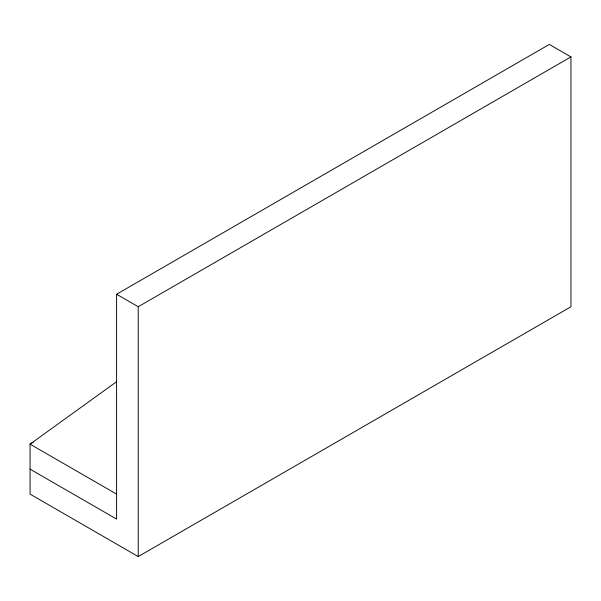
<?xml version="1.0" encoding="UTF-8"?>
<svg xmlns="http://www.w3.org/2000/svg" width="601" height="601" viewBox="0 0 601 601"><rect width="100%" height="100%" fill="white"/><g stroke="black" fill="none" stroke-linecap="round" stroke-linejoin="round"><path stroke-width="0.9" d="M116.594 381.695L30.05 444.154L30.05 494.12L138.23 556.579L570.95 306.75L570.95 56.915L549.314 44.421L116.594 294.25L116.594 519.099L30.05 469.133M116.594 294.25L138.23 306.743L570.95 56.915M33.295 442.276L30.05 444.154L116.594 494.12M138.23 306.743L138.23 556.579"/></g></svg>
